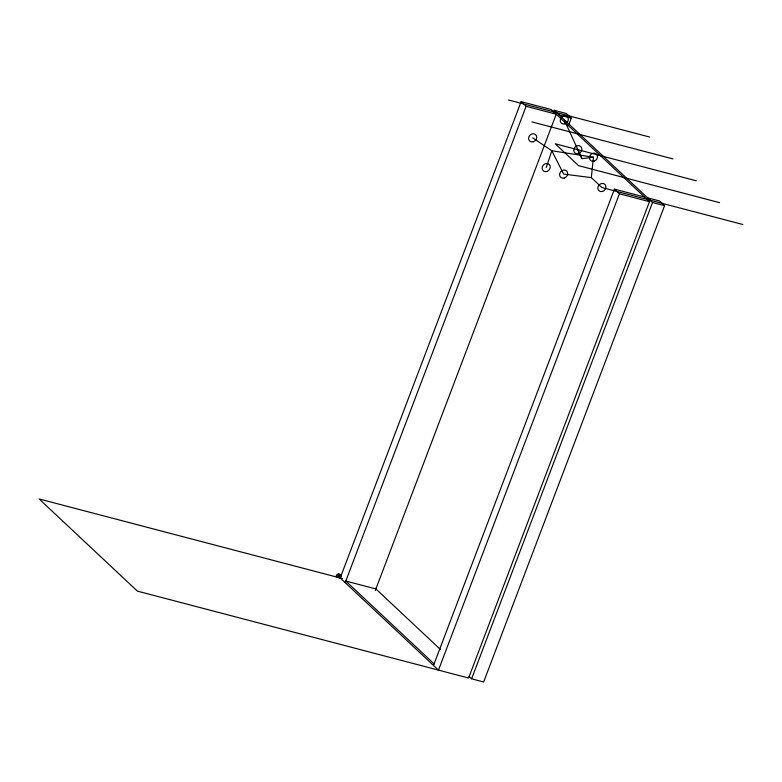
<?xml version="1.0" encoding="UTF-8"?>
<svg xmlns="http://www.w3.org/2000/svg" width="782" height="782" viewBox="0 0 782 782"><rect width="100%" height="100%" fill="white"/><g stroke="black" fill="none" stroke-linecap="round" stroke-linejoin="round"><path stroke-width="1.17" d="M742.9 224.522L601.876 187.524L591.309 177.612L593.46 157.211L551.838 150.76L532.64 137.847M336.974 574.829L337.707 575.826L337.521 577.487L336.671 577.507L336.328 575.865L338.215 573.851L340.766 574.917L341.108 576.559L340.473 577.595L339.73 576.598L339.916 574.946L338.215 573.851M339.105 578.142L340.268 576.901L339.398 575.464L339.711 574.242M546.178 167.583L551.838 150.76L563.636 174.083L591.309 177.612M619.422 193.799L649.529 201.707L551.251 109.539L521.144 101.64L340.209 577.966L438.477 670.125L619.422 193.799L614.447 189.136L433.502 665.462M345.185 582.629L526.12 106.303L521.144 101.64M553.402 112.608L554.262 110.33L566.315 113.488L571.29 118.16L568.69 124.993M375.292 590.527L556.227 114.211L526.12 106.303M650.057 200.163L468.594 678.023L137.378 591.114L39.1 498.945L342.526 578.572M647.564 197.826L659.607 200.994L664.583 205.656L483.647 681.982L471.605 678.815L652.54 202.499L554.262 110.33M336.328 575.865L338.332 574.281M340.268 576.901L341.108 576.559M337.707 575.826L339.398 575.464M339.73 576.598L338.039 576.96L337.169 575.523M577.81 149.694L581.945 158.658L593.46 157.211M339.916 574.946L340.766 574.917M508.574 100.018L649.598 137.026M559.238 114.993L571.29 118.16M531.897 121.894L672.931 158.902M696.254 180.779L555.23 143.771L578.553 165.647L719.577 202.655M614.447 189.136L644.554 197.035M652.54 202.499L664.583 205.656M375.898 588.944L345.781 581.036L434.108 663.869M375.184 588.279L440.374 649.412M469.112 676.489L471.605 678.815M564.272 119.959L581.945 158.658M564.311 177.983A4.34 3.783 -46.8 0 0 566.764 171.072A4.34 3.783 -46.8 0 0 559.844 173.184A4.34 3.783 -46.8 0 0 564.311 177.983M594.134 161.112A4.34 3.783 -46.8 0 0 596.588 154.201A4.34 3.783 -46.8 0 0 589.667 156.322A4.34 3.783 -46.8 0 0 594.134 161.112M546.853 171.493A4.34 3.783 -46.8 0 0 549.306 164.572A4.34 3.783 -46.8 0 0 542.385 166.693A4.34 3.783 -46.8 0 0 546.853 171.493M564.946 123.859A4.34 3.783 -46.8 0 0 567.4 116.948A4.34 3.783 -46.8 0 0 560.479 119.059A4.34 3.783 -46.8 0 0 564.946 123.859M533.314 141.747A4.34 3.783 -46.8 0 0 535.768 134.836A4.34 3.783 -46.8 0 0 528.847 136.948A4.34 3.783 -46.8 0 0 533.314 141.747M578.485 153.604A4.34 3.783 -46.8 0 0 580.938 146.684A4.34 3.783 -46.8 0 0 574.008 148.805A4.34 3.783 -46.8 0 0 578.485 153.604M602.551 191.424A4.34 3.783 -46.8 0 0 605.004 184.513A4.34 3.783 -46.8 0 0 598.074 186.624A4.34 3.783 -46.8 0 0 602.551 191.424"/></g></svg>
